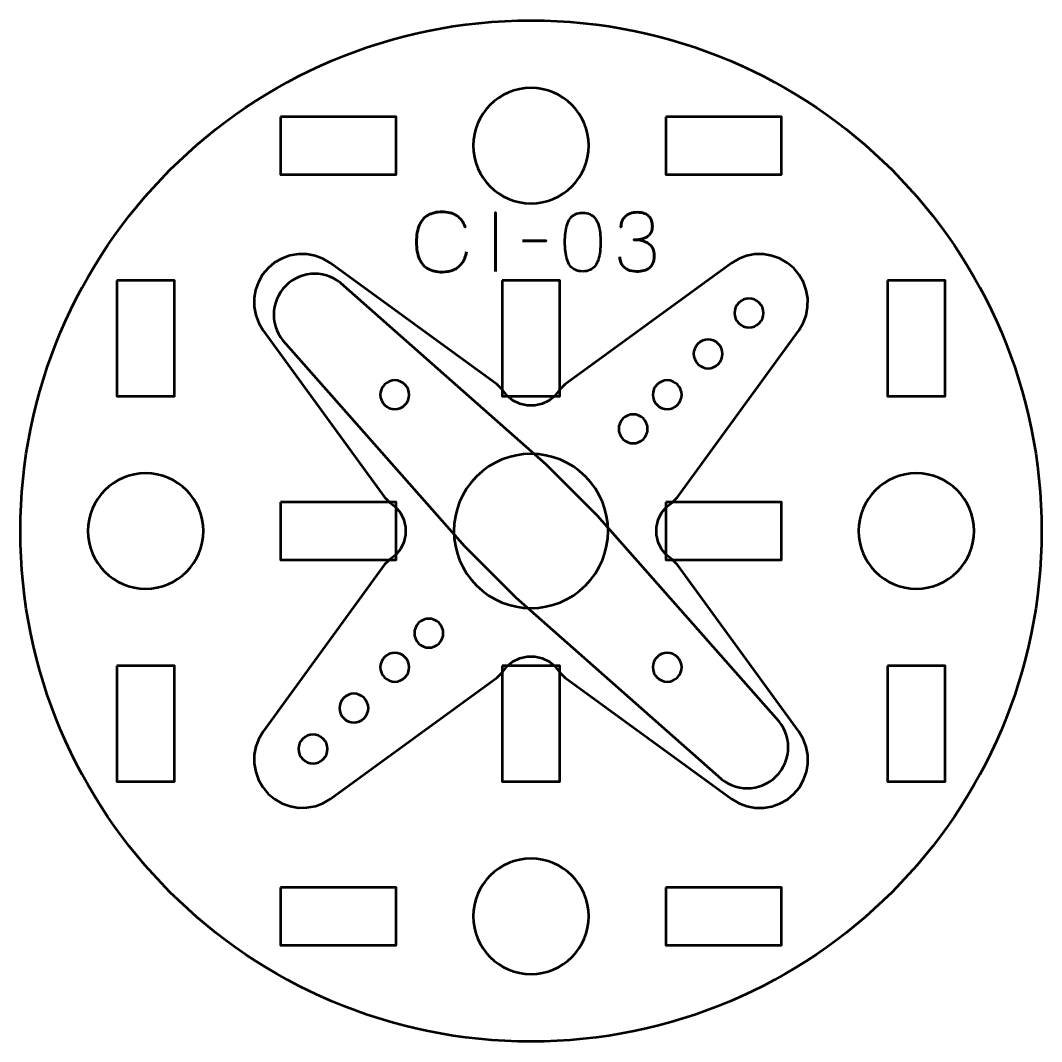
# Model space of a CAD drawing. Header units: centimetres. Extents: x -60.2 to 8, y -20.5 to 3.9.
# Drawn here: x -4.15 to 1.15, y -17.5 to -12.2 of the extents above; entities that cross this region are included whole.
import ezdxf

# ---------------------------------------------------------------- set-up
doc = ezdxf.new("R2010")
doc.units = ezdxf.units.CM
doc.header["$MEASUREMENT"] = 0
doc.layers.add('Layer 1', color=7, linetype='Continuous')

msp = doc.modelspace()

# ---------------------------------------------------------------- linework, layer by layer
at = {"layer": 'Layer 1', "color": 250, "lineweight": 53}
msp.add_ellipse((-1.5, -14.85), major_axis=(0, 2.65), ratio=1, dxfattribs=at)
at = {"layer": 'Layer 1', "lineweight": 53}
for points in [[(-1.19997, -12.85), (-1.19997, -13.01563), (-1.33431, -13.15001), (-1.49996, -13.15001), (-1.49996, -13.15001), (-1.66559, -13.15001), (-1.79997, -13.01563), (-1.79997, -12.85), (-1.79997, -12.85), (-1.79997, -12.68423), (-1.66559, -12.55), (-1.49996, -12.55), (-1.49996, -12.55), (-1.33431, -12.55), (-1.19997, -12.68423), (-1.19997, -12.85)], [(-2.79999, -12.69993), (-2.79999, -12.69993), (-2.19998, -12.69993), (-2.19998, -12.69993), (-2.19998, -12.69993), (-2.19998, -12.69993), (-2.19998, -12.99993), (-2.19998, -12.99993), (-2.19998, -12.99993), (-2.19998, -12.99993), (-2.79999, -12.99993), (-2.79999, -12.99993), (-2.79999, -12.99993), (-2.79999, -12.99993), (-2.79999, -12.69993), (-2.79999, -12.69993)], [(-0.79992, -12.69993), (-0.79992, -12.69993), (-0.19992, -12.69993), (-0.19992, -12.69993), (-0.19992, -12.69993), (-0.19992, -12.69993), (-0.19992, -12.99993), (-0.19992, -12.99993), (-0.19992, -12.99993), (-0.19992, -12.99993), (-0.79992, -12.99993), (-0.79992, -12.99993), (-0.79992, -12.99993), (-0.79992, -12.99993), (-0.79992, -12.69993), (-0.79992, -12.69993)], [(-3.64997, -13.54991), (-3.64997, -13.54991), (-3.34997, -13.54991), (-3.34997, -13.54991), (-3.34997, -13.54991), (-3.34997, -13.54991), (-3.34997, -14.14992), (-3.34997, -14.14992), (-3.34997, -14.14992), (-3.34997, -14.14992), (-3.64997, -14.14992), (-3.64997, -14.14992), (-3.64997, -14.14992), (-3.64997, -14.14992), (-3.64997, -13.54991), (-3.64997, -13.54991)], [(-1.65004, -13.54991), (-1.65004, -13.54991), (-1.35004, -13.54991), (-1.35004, -13.54991), (-1.35004, -13.54991), (-1.35004, -13.54991), (-1.35004, -14.14992), (-1.35004, -14.14992), (-1.35004, -14.14992), (-1.35004, -14.14992), (-1.65004, -14.14992), (-1.65004, -14.14992), (-1.65004, -14.14992), (-1.65004, -14.14992), (-1.65004, -13.54991), (-1.65004, -13.54991)], [(0.35006, -13.54991), (0.35006, -13.54991), (0.65007, -13.54991), (0.65007, -13.54991), (0.65007, -13.54991), (0.65007, -13.54991), (0.65007, -14.14992), (0.65007, -14.14992), (0.65007, -14.14992), (0.65007, -14.14992), (0.35006, -14.14992), (0.35006, -14.14992), (0.35006, -14.14992), (0.35006, -14.14992), (0.35006, -13.54991), (0.35006, -13.54991)], [(-3.19989, -14.84994), (-3.19989, -15.01559), (-3.33427, -15.14993), (-3.4999, -15.14993), (-3.4999, -15.14993), (-3.66567, -15.14993), (-3.7999, -15.01559), (-3.7999, -14.84994), (-3.7999, -14.84994), (-3.7999, -14.68431), (-3.66567, -14.54993), (-3.4999, -14.54993), (-3.4999, -14.54993), (-3.33427, -14.54993), (-3.19989, -14.68431), (-3.19989, -14.84994)], [(0.8, -14.84994), (0.8, -15.01559), (0.66576, -15.14993), (0.49999, -15.14993), (0.49999, -15.14993), (0.33433, -15.14993), (0.19999, -15.01559), (0.19999, -14.84994), (0.19999, -14.84994), (0.19999, -14.68431), (0.33433, -14.54993), (0.49999, -14.54993), (0.49999, -14.54993), (0.66576, -14.54993), (0.8, -14.68431), (0.8, -14.84994)], [(-2.79999, -14.69986), (-2.79999, -14.69986), (-2.19998, -14.69986), (-2.19998, -14.69986), (-2.19998, -14.69986), (-2.19998, -14.69986), (-2.19998, -14.99986), (-2.19998, -14.99986), (-2.19998, -14.99986), (-2.19998, -14.99986), (-2.79999, -14.99986), (-2.79999, -14.99986), (-2.79999, -14.99986), (-2.79999, -14.99986), (-2.79999, -14.69986), (-2.79999, -14.69986)], [(-0.79992, -14.69986), (-0.79992, -14.69986), (-0.19992, -14.69986), (-0.19992, -14.69986), (-0.19992, -14.69986), (-0.19992, -14.69986), (-0.19992, -14.99986), (-0.19992, -14.99986), (-0.19992, -14.99986), (-0.19992, -14.99986), (-0.79992, -14.99986), (-0.79992, -14.99986), (-0.79992, -14.99986), (-0.79992, -14.99986), (-0.79992, -14.69986), (-0.79992, -14.69986)], [(-3.64997, -15.54998), (-3.64997, -15.54998), (-3.34997, -15.54998), (-3.34997, -15.54998), (-3.34997, -15.54998), (-3.34997, -15.54998), (-3.34997, -16.14998), (-3.34997, -16.14998), (-3.34997, -16.14998), (-3.34997, -16.14998), (-3.64997, -16.14998), (-3.64997, -16.14998), (-3.64997, -16.14998), (-3.64997, -16.14998), (-3.64997, -15.54998), (-3.64997, -15.54998)], [(-1.65004, -15.54998), (-1.65004, -15.54998), (-1.35004, -15.54998), (-1.35004, -15.54998), (-1.35004, -15.54998), (-1.35004, -15.54998), (-1.35004, -16.14998), (-1.35004, -16.14998), (-1.35004, -16.14998), (-1.35004, -16.14998), (-1.65004, -16.14998), (-1.65004, -16.14998), (-1.65004, -16.14998), (-1.65004, -16.14998), (-1.65004, -15.54998), (-1.65004, -15.54998)], [(0.35006, -15.54998), (0.35006, -15.54998), (0.65007, -15.54998), (0.65007, -15.54998), (0.65007, -15.54998), (0.65007, -15.54998), (0.65007, -16.14998), (0.65007, -16.14998), (0.65007, -16.14998), (0.65007, -16.14998), (0.35006, -16.14998), (0.35006, -16.14998), (0.35006, -16.14998), (0.35006, -16.14998), (0.35006, -15.54998), (0.35006, -15.54998)], [(-1.19997, -16.84989), (-1.19997, -17.01566), (-1.33431, -17.1499), (-1.49996, -17.1499), (-1.49996, -17.1499), (-1.66559, -17.1499), (-1.79997, -17.01566), (-1.79997, -16.84989), (-1.79997, -16.84989), (-1.79997, -16.68423), (-1.66559, -16.54989), (-1.49996, -16.54989), (-1.49996, -16.54989), (-1.33431, -16.54989), (-1.19997, -16.68423), (-1.19997, -16.84989)], [(-2.79999, -16.69996), (-2.79999, -16.69996), (-2.19998, -16.69996), (-2.19998, -16.69996), (-2.19998, -16.69996), (-2.19998, -16.69996), (-2.19998, -16.99997), (-2.19998, -16.99997), (-2.19998, -16.99997), (-2.19998, -16.99997), (-2.79999, -16.99997), (-2.79999, -16.99997), (-2.79999, -16.99997), (-2.79999, -16.99997), (-2.79999, -16.69996), (-2.79999, -16.69996)], [(-0.79992, -16.69996), (-0.79992, -16.69996), (-0.19992, -16.69996), (-0.19992, -16.69996), (-0.19992, -16.69996), (-0.19992, -16.69996), (-0.19992, -16.99997), (-0.19992, -16.99997), (-0.19992, -16.99997), (-0.19992, -16.99997), (-0.79992, -16.99997), (-0.79992, -16.99997), (-0.79992, -16.99997), (-0.79992, -16.99997), (-0.79992, -16.69996), (-0.79992, -16.69996)]]:
    msp.add_open_spline(points, degree=3, knots=[0, 0, 0, 0, 0.25, 0.25, 0.25, 0.25, 0.5, 0.5, 0.5, 0.5, 0.75, 0.75, 0.75, 0.75, 1, 1, 1, 1], dxfattribs=at)
at = {"layer": 'Layer 1', "color": 30, "lineweight": 53}
for points, knots in [([(-1.83485, -13.40033), (-1.83937, -13.42453), (-1.84727, -13.4445), (-1.85835, -13.46016), (-1.85835, -13.46016), (-1.86949, -13.47576), (-1.88375, -13.48733), (-1.9011, -13.49488), (-1.9011, -13.49488), (-1.91839, -13.50243), (-1.93871, -13.50624), (-1.96185, -13.50617), (-1.96185, -13.50617), (-1.99, -13.50624), (-2.01392, -13.5008), (-2.03354, -13.48973), (-2.03354, -13.48973), (-2.05315, -13.47872), (-2.06811, -13.46172), (-2.07841, -13.43865), (-2.07841, -13.43865), (-2.08871, -13.41557), (-2.09386, -13.38601), (-2.09393, -13.34996), (-2.09393, -13.34996), (-2.09386, -13.31405), (-2.08871, -13.28455), (-2.07841, -13.26148), (-2.07841, -13.26148), (-2.06811, -13.23841), (-2.05315, -13.22134), (-2.03354, -13.21026), (-2.03354, -13.21026), (-2.01392, -13.19918), (-1.99, -13.19368), (-1.96185, -13.19375), (-1.96185, -13.19375), (-1.93172, -13.19368), (-1.90647, -13.2001), (-1.88615, -13.21301), (-1.88615, -13.21301), (-1.8659, -13.22592), (-1.85101, -13.24589), (-1.84163, -13.27291), (-1.84163, -13.27291), (-1.85101, -13.24589), (-1.8659, -13.22592), (-1.88615, -13.21301), (-1.88615, -13.21301), (-1.90647, -13.2001), (-1.93172, -13.19368), (-1.96185, -13.19375), (-1.96185, -13.19375), (-1.99, -13.19368), (-2.01392, -13.19918), (-2.03354, -13.21026), (-2.03354, -13.21026), (-2.05315, -13.22134), (-2.06811, -13.23841), (-2.07841, -13.26148), (-2.07841, -13.26148), (-2.08871, -13.28455), (-2.09386, -13.31405), (-2.09393, -13.34996), (-2.09393, -13.34996), (-2.09386, -13.38601), (-2.08871, -13.41557), (-2.07841, -13.43865), (-2.07841, -13.43865), (-2.06811, -13.46172), (-2.05315, -13.47872), (-2.03354, -13.48973), (-2.03354, -13.48973), (-2.01392, -13.5008), (-1.99, -13.50624), (-1.96185, -13.50617), (-1.96185, -13.50617), (-1.93871, -13.50624), (-1.91839, -13.50243), (-1.9011, -13.49488), (-1.9011, -13.49488), (-1.88375, -13.48733), (-1.86949, -13.47576), (-1.85835, -13.46016), (-1.85835, -13.46016), (-1.84727, -13.4445), (-1.83937, -13.42453), (-1.83485, -13.40033)], [0, 0, 0, 0, 0.0454545, 0.0454545, 0.0454545, 0.0454545, 0.0909091, 0.0909091, 0.0909091, 0.0909091, 0.1363636, 0.1363636, 0.1363636, 0.1363636, 0.1818182, 0.1818182, 0.1818182, 0.1818182, 0.2272727, 0.2272727, 0.2272727, 0.2272727, 0.2727273, 0.2727273, 0.2727273, 0.2727273, 0.3181818, 0.3181818, 0.3181818, 0.3181818, 0.3636364, 0.3636364, 0.3636364, 0.3636364, 0.4090909, 0.4090909, 0.4090909, 0.4090909, 0.4545455, 0.4545455, 0.4545455, 0.4545455, 0.5, 0.5, 0.5, 0.5, 0.5454545, 0.5454545, 0.5454545, 0.5454545, 0.5909091, 0.5909091, 0.5909091, 0.5909091, 0.6363636, 0.6363636, 0.6363636, 0.6363636, 0.6818182, 0.6818182, 0.6818182, 0.6818182, 0.7272727, 0.7272727, 0.7272727, 0.7272727, 0.7727273, 0.7727273, 0.7727273, 0.7727273, 0.8181818, 0.8181818, 0.8181818, 0.8181818, 0.8636364, 0.8636364, 0.8636364, 0.8636364, 0.9090909, 0.9090909, 0.9090909, 0.9090909, 0.9545455, 0.9545455, 0.9545455, 0.9545455, 1, 1, 1, 1]), ([(-1.03899, -13.42616), (-1.03892, -13.4414), (-1.03539, -13.45466), (-1.02841, -13.46616), (-1.02841, -13.46616), (-1.02142, -13.47759), (-1.01147, -13.48655), (-0.99849, -13.49297), (-0.99849, -13.49297), (-0.98551, -13.49939), (-0.96992, -13.50264), (-0.95178, -13.50278), (-0.95178, -13.50278), (-0.93817, -13.50278), (-0.92582, -13.50137), (-0.9146, -13.49841), (-0.9146, -13.49841), (-0.90345, -13.49544), (-0.89386, -13.49086), (-0.88574, -13.48458), (-0.88574, -13.48458), (-0.87763, -13.4783), (-0.87142, -13.47018), (-0.86698, -13.46031), (-0.86698, -13.46031), (-0.8626, -13.45036), (-0.86042, -13.43843), (-0.86035, -13.42446), (-0.86035, -13.42446), (-0.86027, -13.40584), (-0.86408, -13.3901), (-0.87163, -13.37733), (-0.87163, -13.37733), (-0.87918, -13.36456), (-0.8909, -13.35497), (-0.90663, -13.34841), (-0.90663, -13.34841), (-0.92236, -13.34184), (-0.94254, -13.33853), (-0.96702, -13.33853), (-0.96702, -13.33853), (-0.94875, -13.3386), (-0.93344, -13.33691), (-0.92095, -13.33345), (-0.92095, -13.33345), (-0.90853, -13.32999), (-0.89859, -13.32512), (-0.89111, -13.31877), (-0.89111, -13.31877), (-0.88363, -13.31249), (-0.8782, -13.30501), (-0.87495, -13.29641), (-0.87495, -13.29641), (-0.87163, -13.28787), (-0.87001, -13.27849), (-0.87008, -13.26826), (-0.87008, -13.26826), (-0.87001, -13.25802), (-0.87142, -13.24857), (-0.87424, -13.23982), (-0.87424, -13.23982), (-0.877, -13.23107), (-0.88151, -13.22338), (-0.88765, -13.21682), (-0.88765, -13.21682), (-0.89379, -13.21026), (-0.9019, -13.20511), (-0.91185, -13.20144), (-0.91185, -13.20144), (-0.92187, -13.19777), (-0.93408, -13.19594), (-0.9484, -13.19587), (-0.9484, -13.19587), (-0.96265, -13.19594), (-0.97514, -13.19805), (-0.98572, -13.20215), (-0.98572, -13.20215), (-0.99638, -13.20624), (-1.00512, -13.21181), (-1.01218, -13.21894), (-1.01218, -13.21894), (-1.01916, -13.22606), (-1.02439, -13.23418), (-1.02784, -13.24335), (-1.02784, -13.24335), (-1.03137, -13.25252), (-1.03306, -13.26226), (-1.03306, -13.27249), (-1.03306, -13.27249), (-1.03306, -13.26226), (-1.03137, -13.25252), (-1.02784, -13.24335), (-1.02784, -13.24335), (-1.02439, -13.23418), (-1.01916, -13.22606), (-1.01218, -13.21894), (-1.01218, -13.21894), (-1.00512, -13.21181), (-0.99638, -13.20624), (-0.98572, -13.20215), (-0.98572, -13.20215), (-0.97514, -13.19805), (-0.96265, -13.19594), (-0.9484, -13.19587), (-0.9484, -13.19587), (-0.93408, -13.19594), (-0.92187, -13.19777), (-0.91185, -13.20144), (-0.91185, -13.20144), (-0.9019, -13.20511), (-0.89379, -13.21026), (-0.88765, -13.21682), (-0.88765, -13.21682), (-0.88151, -13.22338), (-0.877, -13.23107), (-0.87424, -13.23982), (-0.87424, -13.23982), (-0.87142, -13.24857), (-0.87001, -13.25802), (-0.87008, -13.26826), (-0.87008, -13.26826), (-0.87001, -13.27849), (-0.87163, -13.28787), (-0.87495, -13.29641), (-0.87495, -13.29641), (-0.8782, -13.30501), (-0.88363, -13.31249), (-0.89111, -13.31877), (-0.89111, -13.31877), (-0.89859, -13.32512), (-0.90853, -13.32999), (-0.92095, -13.33345), (-0.92095, -13.33345), (-0.93344, -13.33691), (-0.94875, -13.3386), (-0.96702, -13.33853), (-0.96702, -13.33853), (-0.94254, -13.33853), (-0.92236, -13.34184), (-0.90663, -13.34841), (-0.90663, -13.34841), (-0.8909, -13.35497), (-0.87918, -13.36456), (-0.87163, -13.37733), (-0.87163, -13.37733), (-0.86408, -13.3901), (-0.86027, -13.40584), (-0.86035, -13.42446), (-0.86035, -13.42446), (-0.86042, -13.43843), (-0.8626, -13.45036), (-0.86698, -13.46031), (-0.86698, -13.46031), (-0.87142, -13.47018), (-0.87763, -13.4783), (-0.88574, -13.48458), (-0.88574, -13.48458), (-0.89386, -13.49086), (-0.90345, -13.49544), (-0.9146, -13.49841), (-0.9146, -13.49841), (-0.92582, -13.50137), (-0.93817, -13.50278), (-0.95178, -13.50278), (-0.95178, -13.50278), (-0.96992, -13.50264), (-0.98551, -13.49939), (-0.99849, -13.49297), (-0.99849, -13.49297), (-1.01147, -13.48655), (-1.02142, -13.47759), (-1.02841, -13.46616), (-1.02841, -13.46616), (-1.03539, -13.45466), (-1.03892, -13.4414), (-1.03899, -13.42616)], [0, 0, 0, 0, 0.0227273, 0.0227273, 0.0227273, 0.0227273, 0.0454545, 0.0454545, 0.0454545, 0.0454545, 0.0681818, 0.0681818, 0.0681818, 0.0681818, 0.0909091, 0.0909091, 0.0909091, 0.0909091, 0.1136364, 0.1136364, 0.1136364, 0.1136364, 0.1363636, 0.1363636, 0.1363636, 0.1363636, 0.1590909, 0.1590909, 0.1590909, 0.1590909, 0.1818182, 0.1818182, 0.1818182, 0.1818182, 0.2045455, 0.2045455, 0.2045455, 0.2045455, 0.2272727, 0.2272727, 0.2272727, 0.2272727, 0.25, 0.25, 0.25, 0.25, 0.2727273, 0.2727273, 0.2727273, 0.2727273, 0.2954545, 0.2954545, 0.2954545, 0.2954545, 0.3181818, 0.3181818, 0.3181818, 0.3181818, 0.3409091, 0.3409091, 0.3409091, 0.3409091, 0.3636364, 0.3636364, 0.3636364, 0.3636364, 0.3863636, 0.3863636, 0.3863636, 0.3863636, 0.4090909, 0.4090909, 0.4090909, 0.4090909, 0.4318182, 0.4318182, 0.4318182, 0.4318182, 0.4545455, 0.4545455, 0.4545455, 0.4545455, 0.4772727, 0.4772727, 0.4772727, 0.4772727, 0.5, 0.5, 0.5, 0.5, 0.5227273, 0.5227273, 0.5227273, 0.5227273, 0.5454545, 0.5454545, 0.5454545, 0.5454545, 0.5681818, 0.5681818, 0.5681818, 0.5681818, 0.5909091, 0.5909091, 0.5909091, 0.5909091, 0.6136364, 0.6136364, 0.6136364, 0.6136364, 0.6363636, 0.6363636, 0.6363636, 0.6363636, 0.6590909, 0.6590909, 0.6590909, 0.6590909, 0.6818182, 0.6818182, 0.6818182, 0.6818182, 0.7045455, 0.7045455, 0.7045455, 0.7045455, 0.7272727, 0.7272727, 0.7272727, 0.7272727, 0.75, 0.75, 0.75, 0.75, 0.7727273, 0.7727273, 0.7727273, 0.7727273, 0.7954545, 0.7954545, 0.7954545, 0.7954545, 0.8181818, 0.8181818, 0.8181818, 0.8181818, 0.8409091, 0.8409091, 0.8409091, 0.8409091, 0.8636364, 0.8636364, 0.8636364, 0.8636364, 0.8863636, 0.8863636, 0.8863636, 0.8863636, 0.9090909, 0.9090909, 0.9090909, 0.9090909, 0.9318182, 0.9318182, 0.9318182, 0.9318182, 0.9545455, 0.9545455, 0.9545455, 0.9545455, 0.9772727, 0.9772727, 0.9772727, 0.9772727, 1, 1, 1, 1]), ([(-1.68499, -13.50278), (-1.68499, -13.50278), (-1.68499, -13.19756), (-1.68499, -13.19756), (-1.68499, -13.19756), (-1.68499, -13.19756), (-1.68499, -13.50278), (-1.68499, -13.50278)], [0, 0, 0, 0, 0.5, 0.5, 0.5, 0.5, 1, 1, 1, 1]), ([(-1.2316, -13.50278), (-1.21679, -13.50271), (-1.20402, -13.5001), (-1.19336, -13.49502), (-1.19336, -13.49502), (-1.18278, -13.48994), (-1.17396, -13.48267), (-1.16691, -13.47343), (-1.16691, -13.47343), (-1.15992, -13.46412), (-1.15442, -13.45311), (-1.15033, -13.44041), (-1.15033, -13.44041), (-1.1463, -13.42771), (-1.14341, -13.41381), (-1.14179, -13.39857), (-1.14179, -13.39857), (-1.14009, -13.38333), (-1.13925, -13.36731), (-1.13932, -13.35038), (-1.13932, -13.35038), (-1.13925, -13.33352), (-1.14009, -13.3175), (-1.14179, -13.30233), (-1.14179, -13.30233), (-1.14341, -13.28716), (-1.1463, -13.27319), (-1.15033, -13.26049), (-1.15033, -13.26049), (-1.15442, -13.24786), (-1.15992, -13.23686), (-1.16691, -13.22747), (-1.16691, -13.22747), (-1.17396, -13.21816), (-1.18278, -13.21089), (-1.19336, -13.20581), (-1.19336, -13.20581), (-1.20402, -13.20066), (-1.21679, -13.19805), (-1.2316, -13.19798), (-1.2316, -13.19798), (-1.24642, -13.19805), (-1.25919, -13.20066), (-1.26985, -13.20581), (-1.26985, -13.20581), (-1.28043, -13.21089), (-1.28925, -13.21816), (-1.2963, -13.22747), (-1.2963, -13.22747), (-1.30329, -13.23686), (-1.30879, -13.24786), (-1.31288, -13.26049), (-1.31288, -13.26049), (-1.31691, -13.27319), (-1.3198, -13.28716), (-1.32142, -13.30233), (-1.32142, -13.30233), (-1.32311, -13.3175), (-1.32396, -13.33352), (-1.32389, -13.35038), (-1.32389, -13.35038), (-1.32396, -13.36731), (-1.32311, -13.38333), (-1.32142, -13.39857), (-1.32142, -13.39857), (-1.3198, -13.41381), (-1.31691, -13.42771), (-1.31288, -13.44041), (-1.31288, -13.44041), (-1.30879, -13.45311), (-1.30329, -13.46412), (-1.2963, -13.47343), (-1.2963, -13.47343), (-1.28925, -13.48267), (-1.28043, -13.48994), (-1.26985, -13.49502), (-1.26985, -13.49502), (-1.25919, -13.5001), (-1.24642, -13.50271), (-1.2316, -13.50278)], [0, 0, 0, 0, 0.05, 0.05, 0.05, 0.05, 0.1, 0.1, 0.1, 0.1, 0.15, 0.15, 0.15, 0.15, 0.2, 0.2, 0.2, 0.2, 0.25, 0.25, 0.25, 0.25, 0.3, 0.3, 0.3, 0.3, 0.35, 0.35, 0.35, 0.35, 0.4, 0.4, 0.4, 0.4, 0.45, 0.45, 0.45, 0.45, 0.5, 0.5, 0.5, 0.5, 0.55, 0.55, 0.55, 0.55, 0.6, 0.6, 0.6, 0.6, 0.65, 0.65, 0.65, 0.65, 0.7, 0.7, 0.7, 0.7, 0.75, 0.75, 0.75, 0.75, 0.8, 0.8, 0.8, 0.8, 0.85, 0.85, 0.85, 0.85, 0.9, 0.9, 0.9, 0.9, 0.95, 0.95, 0.95, 0.95, 1, 1, 1, 1]), ([(-1.2316, -13.50278), (-1.21679, -13.50271), (-1.20402, -13.5001), (-1.19336, -13.49502), (-1.19336, -13.49502), (-1.18278, -13.48994), (-1.17396, -13.48267), (-1.16691, -13.47343), (-1.16691, -13.47343), (-1.15992, -13.46412), (-1.15442, -13.45311), (-1.15033, -13.44041), (-1.15033, -13.44041), (-1.1463, -13.42771), (-1.14341, -13.41381), (-1.14179, -13.39857), (-1.14179, -13.39857), (-1.14009, -13.38333), (-1.13925, -13.36731), (-1.13932, -13.35038), (-1.13932, -13.35038), (-1.13925, -13.33352), (-1.14009, -13.3175), (-1.14179, -13.30233), (-1.14179, -13.30233), (-1.14341, -13.28716), (-1.1463, -13.27319), (-1.15033, -13.26049), (-1.15033, -13.26049), (-1.15442, -13.24786), (-1.15992, -13.23686), (-1.16691, -13.22747), (-1.16691, -13.22747), (-1.17396, -13.21816), (-1.18278, -13.21089), (-1.19336, -13.20581), (-1.19336, -13.20581), (-1.20402, -13.20066), (-1.21679, -13.19805), (-1.2316, -13.19798), (-1.2316, -13.19798), (-1.24642, -13.19805), (-1.25919, -13.20066), (-1.26985, -13.20581), (-1.26985, -13.20581), (-1.28043, -13.21089), (-1.28925, -13.21816), (-1.2963, -13.22747), (-1.2963, -13.22747), (-1.30329, -13.23686), (-1.30879, -13.24786), (-1.31288, -13.26049), (-1.31288, -13.26049), (-1.31691, -13.27319), (-1.3198, -13.28716), (-1.32142, -13.30233), (-1.32142, -13.30233), (-1.32311, -13.3175), (-1.32396, -13.33352), (-1.32389, -13.35038), (-1.32389, -13.35038), (-1.32396, -13.36731), (-1.32311, -13.38333), (-1.32142, -13.39857), (-1.32142, -13.39857), (-1.3198, -13.41381), (-1.31691, -13.42771), (-1.31288, -13.44041), (-1.31288, -13.44041), (-1.30879, -13.45311), (-1.30329, -13.46412), (-1.2963, -13.47343), (-1.2963, -13.47343), (-1.28925, -13.48267), (-1.28043, -13.48994), (-1.26985, -13.49502), (-1.26985, -13.49502), (-1.25919, -13.5001), (-1.24642, -13.50271), (-1.2316, -13.50278)], [0, 0, 0, 0, 0.05, 0.05, 0.05, 0.05, 0.1, 0.1, 0.1, 0.1, 0.15, 0.15, 0.15, 0.15, 0.2, 0.2, 0.2, 0.2, 0.25, 0.25, 0.25, 0.25, 0.3, 0.3, 0.3, 0.3, 0.35, 0.35, 0.35, 0.35, 0.4, 0.4, 0.4, 0.4, 0.45, 0.45, 0.45, 0.45, 0.5, 0.5, 0.5, 0.5, 0.55, 0.55, 0.55, 0.55, 0.6, 0.6, 0.6, 0.6, 0.65, 0.65, 0.65, 0.65, 0.7, 0.7, 0.7, 0.7, 0.75, 0.75, 0.75, 0.75, 0.8, 0.8, 0.8, 0.8, 0.85, 0.85, 0.85, 0.85, 0.9, 0.9, 0.9, 0.9, 0.95, 0.95, 0.95, 0.95, 1, 1, 1, 1]), ([(-1.54402, -13.34318), (-1.54402, -13.34318), (-1.42083, -13.34318), (-1.42083, -13.34318), (-1.42083, -13.34318), (-1.42083, -13.34318), (-1.54402, -13.34318), (-1.54402, -13.34318)], [0, 0, 0, 0, 0.5, 0.5, 0.5, 0.5, 1, 1, 1, 1]), ([(-2.54126, -13.4598), (-2.54126, -13.4598), (-1.67532, -14.08937), (-1.67532, -14.08937), (-1.67532, -14.08937), (-1.67532, -14.08937), (-1.64843, -14.11738), (-1.64843, -14.11738), (-1.64843, -14.11738), (-1.64843, -14.11738), (-1.62435, -14.14819), (-1.62435, -14.14819), (-1.62435, -14.14819), (-1.62435, -14.14819), (-1.5941, -14.17283), (-1.5941, -14.17283), (-1.5941, -14.17283), (-1.5941, -14.17283), (-1.55882, -14.19019), (-1.55882, -14.19019), (-1.55882, -14.19019), (-1.55882, -14.19019), (-1.5196, -14.19916), (-1.5196, -14.19916), (-1.5196, -14.19916), (-1.5196, -14.19916), (-1.48039, -14.19915), (-1.48039, -14.19915), (-1.48039, -14.19915), (-1.48039, -14.19915), (-1.44231, -14.19019), (-1.44231, -14.19019), (-1.44231, -14.19019), (-1.44231, -14.19019), (-1.40646, -14.17338), (-1.40646, -14.17338), (-1.40646, -14.17338), (-1.40646, -14.17338), (-1.37565, -14.14818), (-1.37565, -14.14818), (-1.37565, -14.14818), (-1.37565, -14.14818), (-1.35158, -14.11738), (-1.35158, -14.11738), (-1.35158, -14.11738), (-1.35158, -14.11738), (-1.32525, -14.08881), (-1.32525, -14.08881), (-1.32525, -14.08881), (-1.32525, -14.08881), (-0.4593, -13.46036), (-0.4593, -13.46036), (-0.4593, -13.46036), (-0.4593, -13.46036), (-0.42177, -13.43739), (-0.42177, -13.43739), (-0.42177, -13.43739), (-0.42177, -13.43739), (-0.38089, -13.42228), (-0.38089, -13.42228), (-0.38089, -13.42228), (-0.38089, -13.42228), (-0.33775, -13.41387), (-0.33775, -13.41387), (-0.33775, -13.41387), (-0.33775, -13.41387), (-0.29351, -13.41331), (-0.29351, -13.41331), (-0.29351, -13.41331), (-0.29351, -13.41331), (-0.24982, -13.42115), (-0.24982, -13.42115), (-0.24982, -13.42115), (-0.24982, -13.42115), (-0.20837, -13.43572), (-0.20837, -13.43572), (-0.20837, -13.43572), (-0.20837, -13.43572), (-0.16973, -13.45756), (-0.16973, -13.45756), (-0.16973, -13.45756), (-0.16973, -13.45756), (-0.13612, -13.48556), (-0.13612, -13.48556), (-0.13612, -13.48556), (-0.13612, -13.48556), (-0.10755, -13.51973), (-0.10755, -13.51973), (-0.10755, -13.51973), (-0.10755, -13.51973), (-0.08571, -13.55838), (-0.08571, -13.55838), (-0.08571, -13.55838), (-0.08571, -13.55838), (-0.07114, -13.59982), (-0.07114, -13.59982), (-0.07114, -13.59982), (-0.07114, -13.59982), (-0.06386, -13.64296), (-0.06386, -13.64296), (-0.06386, -13.64296), (-0.06386, -13.64296), (-0.06442, -13.6872), (-0.06442, -13.6872), (-0.06442, -13.6872), (-0.06442, -13.6872), (-0.07227, -13.7309), (-0.07227, -13.7309), (-0.07227, -13.7309), (-0.07227, -13.7309), (-0.08738, -13.77178), (-0.08738, -13.77178), (-0.08738, -13.77178), (-0.08738, -13.77178), (-0.11035, -13.80931), (-0.11035, -13.80931), (-0.11035, -13.80931), (-0.11035, -13.80931), (-0.73936, -14.6747), (-0.73936, -14.6747), (-0.73936, -14.6747), (-0.73936, -14.6747), (-0.76738, -14.70158), (-0.76738, -14.70158), (-0.76738, -14.70158), (-0.76738, -14.70158), (-0.79817, -14.72566), (-0.79817, -14.72566), (-0.79817, -14.72566), (-0.79817, -14.72566), (-0.82337, -14.75647), (-0.82337, -14.75647), (-0.82337, -14.75647), (-0.82337, -14.75647), (-0.84018, -14.79232), (-0.84018, -14.79232), (-0.84018, -14.79232), (-0.84018, -14.79232), (-0.84914, -14.83039), (-0.84914, -14.83039), (-0.84914, -14.83039), (-0.84914, -14.83039), (-0.84915, -14.86961), (-0.84915, -14.86961), (-0.84915, -14.86961), (-0.84915, -14.86961), (-0.84075, -14.90826), (-0.84075, -14.90826), (-0.84075, -14.90826), (-0.84075, -14.90826), (-0.82338, -14.94355), (-0.82338, -14.94355), (-0.82338, -14.94355), (-0.82338, -14.94355), (-0.79818, -14.97436), (-0.79818, -14.97436), (-0.79818, -14.97436), (-0.79818, -14.97436), (-0.76737, -14.99844), (-0.76737, -14.99844), (-0.76737, -14.99844), (-0.76737, -14.99844), (-0.73936, -15.02532), (-0.73936, -15.02532), (-0.73936, -15.02532), (-0.73936, -15.02532), (-0.11036, -15.8907), (-0.11036, -15.8907), (-0.11036, -15.8907), (-0.11036, -15.8907), (-0.0874, -15.92822), (-0.0874, -15.92822), (-0.0874, -15.92822), (-0.0874, -15.92822), (-0.07171, -15.96966), (-0.07171, -15.96966), (-0.07171, -15.96966), (-0.07171, -15.96966), (-0.06388, -16.01336), (-0.06388, -16.01336), (-0.06388, -16.01336), (-0.06388, -16.01336), (-0.06332, -16.0576), (-0.06332, -16.0576), (-0.06332, -16.0576), (-0.06332, -16.0576), (-0.07059, -16.10073), (-0.07059, -16.10073), (-0.07059, -16.10073), (-0.07059, -16.10073), (-0.08516, -16.14218), (-0.08516, -16.14218), (-0.08516, -16.14218), (-0.08516, -16.14218), (-0.107, -16.18083), (-0.107, -16.18083), (-0.107, -16.18083), (-0.107, -16.18083), (-0.135, -16.21444), (-0.135, -16.21444), (-0.135, -16.21444), (-0.135, -16.21444), (-0.16917, -16.243), (-0.16917, -16.243), (-0.16917, -16.243), (-0.16917, -16.243), (-0.20783, -16.26485), (-0.20783, -16.26485), (-0.20783, -16.26485), (-0.20783, -16.26485), (-0.24928, -16.27942), (-0.24928, -16.27942), (-0.24928, -16.27942), (-0.24928, -16.27942), (-0.2924, -16.28669), (-0.2924, -16.28669), (-0.2924, -16.28669), (-0.2924, -16.28669), (-0.33665, -16.28613), (-0.33665, -16.28613), (-0.33665, -16.28613), (-0.33665, -16.28613), (-0.38034, -16.2783), (-0.38034, -16.2783), (-0.38034, -16.2783), (-0.38034, -16.2783), (-0.42179, -16.26261), (-0.42179, -16.26261), (-0.42179, -16.26261), (-0.42179, -16.26261), (-0.45931, -16.23965), (-0.45931, -16.23965), (-0.45931, -16.23965), (-0.45931, -16.23965), (-1.32468, -15.61064), (-1.32468, -15.61064), (-1.32468, -15.61064), (-1.32468, -15.61064), (-1.35157, -15.58264), (-1.35157, -15.58264), (-1.35157, -15.58264), (-1.35157, -15.58264), (-1.37565, -15.55183), (-1.37565, -15.55183), (-1.37565, -15.55183), (-1.37565, -15.55183), (-1.40646, -15.52663), (-1.40646, -15.52663), (-1.40646, -15.52663), (-1.40646, -15.52663), (-1.44175, -15.50926), (-1.44175, -15.50926), (-1.44175, -15.50926), (-1.44175, -15.50926), (-1.4804, -15.50086), (-1.4804, -15.50086), (-1.4804, -15.50086), (-1.4804, -15.50086), (-1.51961, -15.50086), (-1.51961, -15.50086), (-1.51961, -15.50086), (-1.51961, -15.50086), (-1.55769, -15.50983), (-1.55769, -15.50983), (-1.55769, -15.50983), (-1.55769, -15.50983), (-1.59354, -15.52663), (-1.59354, -15.52663), (-1.59354, -15.52663), (-1.59354, -15.52663), (-1.62435, -15.55184), (-1.62435, -15.55184), (-1.62435, -15.55184), (-1.62435, -15.55184), (-1.64843, -15.58264), (-1.64843, -15.58264), (-1.64843, -15.58264), (-1.64843, -15.58264), (-1.67475, -15.61009), (-1.67475, -15.61009), (-1.67475, -15.61009), (-1.67475, -15.61009), (-2.54069, -16.23965), (-2.54069, -16.23965), (-2.54069, -16.23965), (-2.54069, -16.23965), (-2.57821, -16.26261), (-2.57821, -16.26261), (-2.57821, -16.26261), (-2.57821, -16.26261), (-2.61911, -16.27774), (-2.61911, -16.27774), (-2.61911, -16.27774), (-2.61911, -16.27774), (-2.6628, -16.28557), (-2.6628, -16.28557), (-2.6628, -16.28557), (-2.6628, -16.28557), (-2.70704, -16.28614), (-2.70704, -16.28614), (-2.70704, -16.28614), (-2.70704, -16.28614), (-2.75017, -16.27886), (-2.75017, -16.27886), (-2.75017, -16.27886), (-2.75017, -16.27886), (-2.79161, -16.26429), (-2.79161, -16.26429), (-2.79161, -16.26429), (-2.79161, -16.26429), (-2.83027, -16.24245), (-2.83027, -16.24245), (-2.83027, -16.24245), (-2.83027, -16.24245), (-2.86444, -16.21388), (-2.86444, -16.21388), (-2.86444, -16.21388), (-2.86444, -16.21388), (-2.89244, -16.18027), (-2.89244, -16.18027), (-2.89244, -16.18027), (-2.89244, -16.18027), (-2.91427, -16.14163), (-2.91427, -16.14163), (-2.91427, -16.14163), (-2.91427, -16.14163), (-2.92885, -16.10018), (-2.92885, -16.10018), (-2.92885, -16.10018), (-2.92885, -16.10018), (-2.93669, -16.05649), (-2.93669, -16.05649), (-2.93669, -16.05649), (-2.93669, -16.05649), (-2.93613, -16.01224), (-2.93613, -16.01224), (-2.93613, -16.01224), (-2.93613, -16.01224), (-2.92773, -15.96912), (-2.92773, -15.96912), (-2.92773, -15.96912), (-2.92773, -15.96912), (-2.9126, -15.92822), (-2.9126, -15.92822), (-2.9126, -15.92822), (-2.9126, -15.92822), (-2.88964, -15.8907), (-2.88964, -15.8907), (-2.88964, -15.8907), (-2.88964, -15.8907), (-2.26064, -15.0242), (-2.26064, -15.0242), (-2.26064, -15.0242), (-2.26064, -15.0242), (-2.23263, -14.99844), (-2.23263, -14.99844), (-2.23263, -14.99844), (-2.23263, -14.99844), (-2.20183, -14.97436), (-2.20183, -14.97436), (-2.20183, -14.97436), (-2.20183, -14.97436), (-2.17662, -14.94355), (-2.17662, -14.94355), (-2.17662, -14.94355), (-2.17662, -14.94355), (-2.15982, -14.9077), (-2.15982, -14.9077), (-2.15982, -14.9077), (-2.15982, -14.9077), (-2.15086, -14.86961), (-2.15086, -14.86961), (-2.15086, -14.86961), (-2.15086, -14.86961), (-2.15085, -14.83041), (-2.15085, -14.83041), (-2.15085, -14.83041), (-2.15085, -14.83041), (-2.15982, -14.79119), (-2.15982, -14.79119), (-2.15982, -14.79119), (-2.15982, -14.79119), (-2.17718, -14.75591), (-2.17718, -14.75591), (-2.17718, -14.75591), (-2.17718, -14.75591), (-2.20182, -14.72567), (-2.20182, -14.72567), (-2.20182, -14.72567), (-2.20182, -14.72567), (-2.23263, -14.70158), (-2.23263, -14.70158), (-2.23263, -14.70158), (-2.23263, -14.70158), (-2.26064, -14.67469), (-2.26064, -14.67469), (-2.26064, -14.67469), (-2.26064, -14.67469), (-2.89021, -13.80875), (-2.89021, -13.80875), (-2.89021, -13.80875), (-2.89021, -13.80875), (-2.91317, -13.77123), (-2.91317, -13.77123), (-2.91317, -13.77123), (-2.91317, -13.77123), (-2.92886, -13.72978), (-2.92886, -13.72978), (-2.92886, -13.72978), (-2.92886, -13.72978), (-2.93669, -13.68609), (-2.93669, -13.68609), (-2.93669, -13.68609), (-2.93669, -13.68609), (-2.9367, -13.6424), (-2.9367, -13.6424), (-2.9367, -13.6424), (-2.9367, -13.6424), (-2.92998, -13.59872), (-2.92998, -13.59872), (-2.92998, -13.59872), (-2.92998, -13.59872), (-2.91485, -13.55783), (-2.91485, -13.55783), (-2.91485, -13.55783), (-2.91485, -13.55783), (-2.893, -13.51917), (-2.893, -13.51917), (-2.893, -13.51917), (-2.893, -13.51917), (-2.86444, -13.485), (-2.86444, -13.485), (-2.86444, -13.485), (-2.86444, -13.485), (-2.83083, -13.457), (-2.83083, -13.457), (-2.83083, -13.457), (-2.83083, -13.457), (-2.79218, -13.43516), (-2.79218, -13.43516), (-2.79218, -13.43516), (-2.79218, -13.43516), (-2.75129, -13.42003), (-2.75129, -13.42003), (-2.75129, -13.42003), (-2.75129, -13.42003), (-2.70761, -13.41331), (-2.70761, -13.41331), (-2.70761, -13.41331), (-2.70761, -13.41331), (-2.66392, -13.41332), (-2.66392, -13.41332), (-2.66392, -13.41332), (-2.66392, -13.41332), (-2.62022, -13.42115), (-2.62022, -13.42115), (-2.62022, -13.42115), (-2.62022, -13.42115), (-2.57878, -13.43684), (-2.57878, -13.43684), (-2.57878, -13.43684), (-2.57878, -13.43684), (-2.54126, -13.4598), (-2.54126, -13.4598)], [0, 0, 0, 0, 0.0086207, 0.0086207, 0.0086207, 0.0086207, 0.0172414, 0.0172414, 0.0172414, 0.0172414, 0.0258621, 0.0258621, 0.0258621, 0.0258621, 0.0344828, 0.0344828, 0.0344828, 0.0344828, 0.0431034, 0.0431034, 0.0431034, 0.0431034, 0.0517241, 0.0517241, 0.0517241, 0.0517241, 0.0603448, 0.0603448, 0.0603448, 0.0603448, 0.0689655, 0.0689655, 0.0689655, 0.0689655, 0.0775862, 0.0775862, 0.0775862, 0.0775862, 0.0862069, 0.0862069, 0.0862069, 0.0862069, 0.0948276, 0.0948276, 0.0948276, 0.0948276, 0.1034483, 0.1034483, 0.1034483, 0.1034483, 0.112069, 0.112069, 0.112069, 0.112069, 0.1206897, 0.1206897, 0.1206897, 0.1206897, 0.1293103, 0.1293103, 0.1293103, 0.1293103, 0.137931, 0.137931, 0.137931, 0.137931, 0.1465517, 0.1465517, 0.1465517, 0.1465517, 0.1551724, 0.1551724, 0.1551724, 0.1551724, 0.1637931, 0.1637931, 0.1637931, 0.1637931, 0.1724138, 0.1724138, 0.1724138, 0.1724138, 0.1810345, 0.1810345, 0.1810345, 0.1810345, 0.1896552, 0.1896552, 0.1896552, 0.1896552, 0.1982759, 0.1982759, 0.1982759, 0.1982759, 0.2068966, 0.2068966, 0.2068966, 0.2068966, 0.2155172, 0.2155172, 0.2155172, 0.2155172, 0.2241379, 0.2241379, 0.2241379, 0.2241379, 0.2327586, 0.2327586, 0.2327586, 0.2327586, 0.2413793, 0.2413793, 0.2413793, 0.2413793, 0.25, 0.25, 0.25, 0.25, 0.2586207, 0.2586207, 0.2586207, 0.2586207, 0.2672414, 0.2672414, 0.2672414, 0.2672414, 0.2758621, 0.2758621, 0.2758621, 0.2758621, 0.2844828, 0.2844828, 0.2844828, 0.2844828, 0.2931034, 0.2931034, 0.2931034, 0.2931034, 0.3017241, 0.3017241, 0.3017241, 0.3017241, 0.3103448, 0.3103448, 0.3103448, 0.3103448, 0.3189655, 0.3189655, 0.3189655, 0.3189655, 0.3275862, 0.3275862, 0.3275862, 0.3275862, 0.3362069, 0.3362069, 0.3362069, 0.3362069, 0.3448276, 0.3448276, 0.3448276, 0.3448276, 0.3534483, 0.3534483, 0.3534483, 0.3534483, 0.362069, 0.362069, 0.362069, 0.362069, 0.3706897, 0.3706897, 0.3706897, 0.3706897, 0.3793103, 0.3793103, 0.3793103, 0.3793103, 0.387931, 0.387931, 0.387931, 0.387931, 0.3965517, 0.3965517, 0.3965517, 0.3965517, 0.4051724, 0.4051724, 0.4051724, 0.4051724, 0.4137931, 0.4137931, 0.4137931, 0.4137931, 0.4224138, 0.4224138, 0.4224138, 0.4224138, 0.4310345, 0.4310345, 0.4310345, 0.4310345, 0.4396552, 0.4396552, 0.4396552, 0.4396552, 0.4482759, 0.4482759, 0.4482759, 0.4482759, 0.4568966, 0.4568966, 0.4568966, 0.4568966, 0.4655172, 0.4655172, 0.4655172, 0.4655172, 0.4741379, 0.4741379, 0.4741379, 0.4741379, 0.4827586, 0.4827586, 0.4827586, 0.4827586, 0.4913793, 0.4913793, 0.4913793, 0.4913793, 0.5, 0.5, 0.5, 0.5, 0.5086207, 0.5086207, 0.5086207, 0.5086207, 0.5172414, 0.5172414, 0.5172414, 0.5172414, 0.5258621, 0.5258621, 0.5258621, 0.5258621, 0.5344828, 0.5344828, 0.5344828, 0.5344828, 0.5431034, 0.5431034, 0.5431034, 0.5431034, 0.5517241, 0.5517241, 0.5517241, 0.5517241, 0.5603448, 0.5603448, 0.5603448, 0.5603448, 0.5689655, 0.5689655, 0.5689655, 0.5689655, 0.5775862, 0.5775862, 0.5775862, 0.5775862, 0.5862069, 0.5862069, 0.5862069, 0.5862069, 0.5948276, 0.5948276, 0.5948276, 0.5948276, 0.6034483, 0.6034483, 0.6034483, 0.6034483, 0.612069, 0.612069, 0.612069, 0.612069, 0.6206897, 0.6206897, 0.6206897, 0.6206897, 0.6293103, 0.6293103, 0.6293103, 0.6293103, 0.637931, 0.637931, 0.637931, 0.637931, 0.6465517, 0.6465517, 0.6465517, 0.6465517, 0.6551724, 0.6551724, 0.6551724, 0.6551724, 0.6637931, 0.6637931, 0.6637931, 0.6637931, 0.6724138, 0.6724138, 0.6724138, 0.6724138, 0.6810345, 0.6810345, 0.6810345, 0.6810345, 0.6896552, 0.6896552, 0.6896552, 0.6896552, 0.6982759, 0.6982759, 0.6982759, 0.6982759, 0.7068966, 0.7068966, 0.7068966, 0.7068966, 0.7155172, 0.7155172, 0.7155172, 0.7155172, 0.7241379, 0.7241379, 0.7241379, 0.7241379, 0.7327586, 0.7327586, 0.7327586, 0.7327586, 0.7413793, 0.7413793, 0.7413793, 0.7413793, 0.75, 0.75, 0.75, 0.75, 0.7586207, 0.7586207, 0.7586207, 0.7586207, 0.7672414, 0.7672414, 0.7672414, 0.7672414, 0.7758621, 0.7758621, 0.7758621, 0.7758621, 0.7844828, 0.7844828, 0.7844828, 0.7844828, 0.7931034, 0.7931034, 0.7931034, 0.7931034, 0.8017241, 0.8017241, 0.8017241, 0.8017241, 0.8103448, 0.8103448, 0.8103448, 0.8103448, 0.8189655, 0.8189655, 0.8189655, 0.8189655, 0.8275862, 0.8275862, 0.8275862, 0.8275862, 0.8362069, 0.8362069, 0.8362069, 0.8362069, 0.8448276, 0.8448276, 0.8448276, 0.8448276, 0.8534483, 0.8534483, 0.8534483, 0.8534483, 0.862069, 0.862069, 0.862069, 0.862069, 0.8706897, 0.8706897, 0.8706897, 0.8706897, 0.8793103, 0.8793103, 0.8793103, 0.8793103, 0.887931, 0.887931, 0.887931, 0.887931, 0.8965517, 0.8965517, 0.8965517, 0.8965517, 0.9051724, 0.9051724, 0.9051724, 0.9051724, 0.9137931, 0.9137931, 0.9137931, 0.9137931, 0.9224138, 0.9224138, 0.9224138, 0.9224138, 0.9310345, 0.9310345, 0.9310345, 0.9310345, 0.9396552, 0.9396552, 0.9396552, 0.9396552, 0.9482759, 0.9482759, 0.9482759, 0.9482759, 0.9568966, 0.9568966, 0.9568966, 0.9568966, 0.9655172, 0.9655172, 0.9655172, 0.9655172, 0.9741379, 0.9741379, 0.9741379, 0.9741379, 0.9827586, 0.9827586, 0.9827586, 0.9827586, 0.9913793, 0.9913793, 0.9913793, 0.9913793, 1, 1, 1, 1]), ([(-1.57955, -15.19471), (-1.57955, -15.19471), (-1.84471, -14.92955), (-1.84471, -14.92955), (-1.84471, -14.92955), (-1.84471, -14.92955), (-2.77279, -13.87773), (-2.77279, -13.87773), (-2.77279, -13.87773), (-2.85555, -13.79497), (-2.85555, -13.65997), (-2.77279, -13.57721), (-2.77279, -13.57721), (-2.69003, -13.49445), (-2.55503, -13.49445), (-2.47227, -13.57721), (-2.47227, -13.57721), (-2.47227, -13.57721), (-1.42045, -14.50529), (-1.42045, -14.50529), (-1.42045, -14.50529), (-1.42045, -14.50529), (-1.15529, -14.77045), (-1.15529, -14.77045), (-1.15529, -14.77045), (-1.15529, -14.77045), (-0.22721, -15.82227), (-0.22721, -15.82227), (-0.22721, -15.82227), (-0.14445, -15.90503), (-0.14445, -16.04003), (-0.22721, -16.12279), (-0.22721, -16.12279), (-0.30997, -16.20555), (-0.44497, -16.20555), (-0.52773, -16.12279), (-0.52773, -16.12279), (-0.52773, -16.12279), (-1.57955, -15.19471), (-1.57955, -15.19471)], [0, 0, 0, 0, 0.1, 0.1, 0.1, 0.1, 0.2, 0.2, 0.2, 0.2, 0.3, 0.3, 0.3, 0.3, 0.4, 0.4, 0.4, 0.4, 0.5, 0.5, 0.5, 0.5, 0.6, 0.6, 0.6, 0.6, 0.7, 0.7, 0.7, 0.7, 0.8, 0.8, 0.8, 0.8, 0.9, 0.9, 0.9, 0.9, 1, 1, 1, 1])]:
    msp.add_open_spline(points, degree=3, knots=knots, dxfattribs=at)
at = {"layer": 'Layer 1', "color": 250, "lineweight": 53}
for points in [[(-0.31559, -13.77166), (-0.34487, -13.80094), (-0.39238, -13.80094), (-0.42166, -13.77166), (-0.42166, -13.77166), (-0.45094, -13.74238), (-0.45094, -13.69488), (-0.42166, -13.6656), (-0.42166, -13.6656), (-0.39238, -13.63632), (-0.34487, -13.63632), (-0.31559, -13.6656), (-0.31559, -13.6656), (-0.28631, -13.69488), (-0.28631, -13.74238), (-0.31559, -13.77166)], [(-0.52772, -13.98379), (-0.557, -14.01307), (-0.60451, -14.01307), (-0.63379, -13.98379), (-0.63379, -13.98379), (-0.66307, -13.95451), (-0.66307, -13.90701), (-0.63379, -13.87773), (-0.63379, -13.87773), (-0.60451, -13.84845), (-0.557, -13.84845), (-0.52772, -13.87773), (-0.52772, -13.87773), (-0.49844, -13.90701), (-0.49844, -13.95451), (-0.52772, -13.98379)], [(-2.15407, -14.08986), (-2.12479, -14.11914), (-2.12479, -14.16665), (-2.15407, -14.19593), (-2.15407, -14.19593), (-2.18335, -14.22521), (-2.23085, -14.22521), (-2.26013, -14.19593), (-2.26013, -14.19593), (-2.28941, -14.16665), (-2.28941, -14.11914), (-2.26013, -14.08986), (-2.26013, -14.08986), (-2.23085, -14.06058), (-2.18335, -14.06058), (-2.15407, -14.08986)], [(-2.15407, -14.08986), (-2.12479, -14.11914), (-2.12479, -14.16665), (-2.15407, -14.19593), (-2.15407, -14.19593), (-2.18335, -14.22521), (-2.23085, -14.22521), (-2.26013, -14.19593), (-2.26013, -14.19593), (-2.28941, -14.16665), (-2.28941, -14.11914), (-2.26013, -14.08986), (-2.26013, -14.08986), (-2.23085, -14.06058), (-2.18335, -14.06058), (-2.15407, -14.08986)], [(-0.73985, -14.19593), (-0.76913, -14.22521), (-0.81664, -14.22521), (-0.84592, -14.19593), (-0.84592, -14.19593), (-0.8752, -14.16665), (-0.8752, -14.11914), (-0.84592, -14.08986), (-0.84592, -14.08986), (-0.81664, -14.06058), (-0.76913, -14.06058), (-0.73985, -14.08986), (-0.73985, -14.08986), (-0.71057, -14.11914), (-0.71057, -14.16665), (-0.73985, -14.19593)], [(-0.73985, -14.19593), (-0.76913, -14.22521), (-0.81664, -14.22521), (-0.84592, -14.19593), (-0.84592, -14.19593), (-0.8752, -14.16665), (-0.8752, -14.11914), (-0.84592, -14.08986), (-0.84592, -14.08986), (-0.81664, -14.06058), (-0.76913, -14.06058), (-0.73985, -14.08986), (-0.73985, -14.08986), (-0.71057, -14.11914), (-0.71057, -14.16665), (-0.73985, -14.19593)], [(-0.91663, -14.3727), (-0.94591, -14.40198), (-0.99342, -14.40198), (-1.0227, -14.3727), (-1.0227, -14.3727), (-1.05198, -14.34342), (-1.05198, -14.29592), (-1.0227, -14.26664), (-1.0227, -14.26664), (-0.99342, -14.23736), (-0.94591, -14.23736), (-0.91663, -14.26664), (-0.91663, -14.26664), (-0.88735, -14.29592), (-0.88735, -14.34342), (-0.91663, -14.3727)], [(-1.78284, -14.56716), (-1.62666, -14.41097), (-1.37334, -14.41097), (-1.21716, -14.56716), (-1.21716, -14.56716), (-1.06097, -14.72334), (-1.06097, -14.97666), (-1.21716, -15.13284), (-1.21716, -15.13284), (-1.37334, -15.28903), (-1.62666, -15.28903), (-1.78284, -15.13284), (-1.78284, -15.13284), (-1.93903, -14.97666), (-1.93903, -14.72334), (-1.78284, -14.56716)], [(-2.08336, -15.3273), (-2.05408, -15.29802), (-2.00657, -15.29802), (-1.97729, -15.3273), (-1.97729, -15.3273), (-1.94801, -15.35658), (-1.94801, -15.40408), (-1.97729, -15.43336), (-1.97729, -15.43336), (-2.00657, -15.46264), (-2.05408, -15.46264), (-2.08336, -15.43336), (-2.08336, -15.43336), (-2.11264, -15.40408), (-2.11264, -15.35658), (-2.08336, -15.3273)], [(-2.26013, -15.50407), (-2.23085, -15.47479), (-2.18335, -15.47479), (-2.15407, -15.50407), (-2.15407, -15.50407), (-2.12479, -15.53335), (-2.12479, -15.58086), (-2.15407, -15.61014), (-2.15407, -15.61014), (-2.18335, -15.63942), (-2.23085, -15.63942), (-2.26013, -15.61014), (-2.26013, -15.61014), (-2.28941, -15.58086), (-2.28941, -15.53335), (-2.26013, -15.50407)], [(-2.26013, -15.50407), (-2.23085, -15.47479), (-2.18335, -15.47479), (-2.15407, -15.50407), (-2.15407, -15.50407), (-2.12479, -15.53335), (-2.12479, -15.58086), (-2.15407, -15.61014), (-2.15407, -15.61014), (-2.18335, -15.63942), (-2.23085, -15.63942), (-2.26013, -15.61014), (-2.26013, -15.61014), (-2.28941, -15.58086), (-2.28941, -15.53335), (-2.26013, -15.50407)], [(-0.84592, -15.61014), (-0.8752, -15.58086), (-0.8752, -15.53335), (-0.84592, -15.50407), (-0.84592, -15.50407), (-0.81664, -15.47479), (-0.76913, -15.47479), (-0.73985, -15.50407), (-0.73985, -15.50407), (-0.71057, -15.53335), (-0.71057, -15.58086), (-0.73985, -15.61014), (-0.73985, -15.61014), (-0.76913, -15.63942), (-0.81664, -15.63942), (-0.84592, -15.61014)], [(-0.84592, -15.61014), (-0.8752, -15.58086), (-0.8752, -15.53335), (-0.84592, -15.50407), (-0.84592, -15.50407), (-0.81664, -15.47479), (-0.76913, -15.47479), (-0.73985, -15.50407), (-0.73985, -15.50407), (-0.71057, -15.53335), (-0.71057, -15.58086), (-0.73985, -15.61014), (-0.73985, -15.61014), (-0.76913, -15.63942), (-0.81664, -15.63942), (-0.84592, -15.61014)], [(-2.47227, -15.71621), (-2.44299, -15.68693), (-2.39548, -15.68693), (-2.3662, -15.71621), (-2.3662, -15.71621), (-2.33692, -15.74549), (-2.33692, -15.79299), (-2.3662, -15.82227), (-2.3662, -15.82227), (-2.39548, -15.85155), (-2.44299, -15.85155), (-2.47227, -15.82227), (-2.47227, -15.82227), (-2.50155, -15.79299), (-2.50155, -15.74549), (-2.47227, -15.71621)], [(-2.6844, -15.92834), (-2.65512, -15.89906), (-2.60761, -15.89906), (-2.57833, -15.92834), (-2.57833, -15.92834), (-2.54905, -15.95762), (-2.54905, -16.00512), (-2.57833, -16.0344), (-2.57833, -16.0344), (-2.60761, -16.06368), (-2.65512, -16.06368), (-2.6844, -16.0344), (-2.6844, -16.0344), (-2.71368, -16.00512), (-2.71368, -15.95762), (-2.6844, -15.92834)]]:
    msp.add_open_spline(points, degree=3, knots=[0, 0, 0, 0, 0.25, 0.25, 0.25, 0.25, 0.5, 0.5, 0.5, 0.5, 0.75, 0.75, 0.75, 0.75, 1, 1, 1, 1], dxfattribs=at)

doc.saveas('drawing.dxf')
